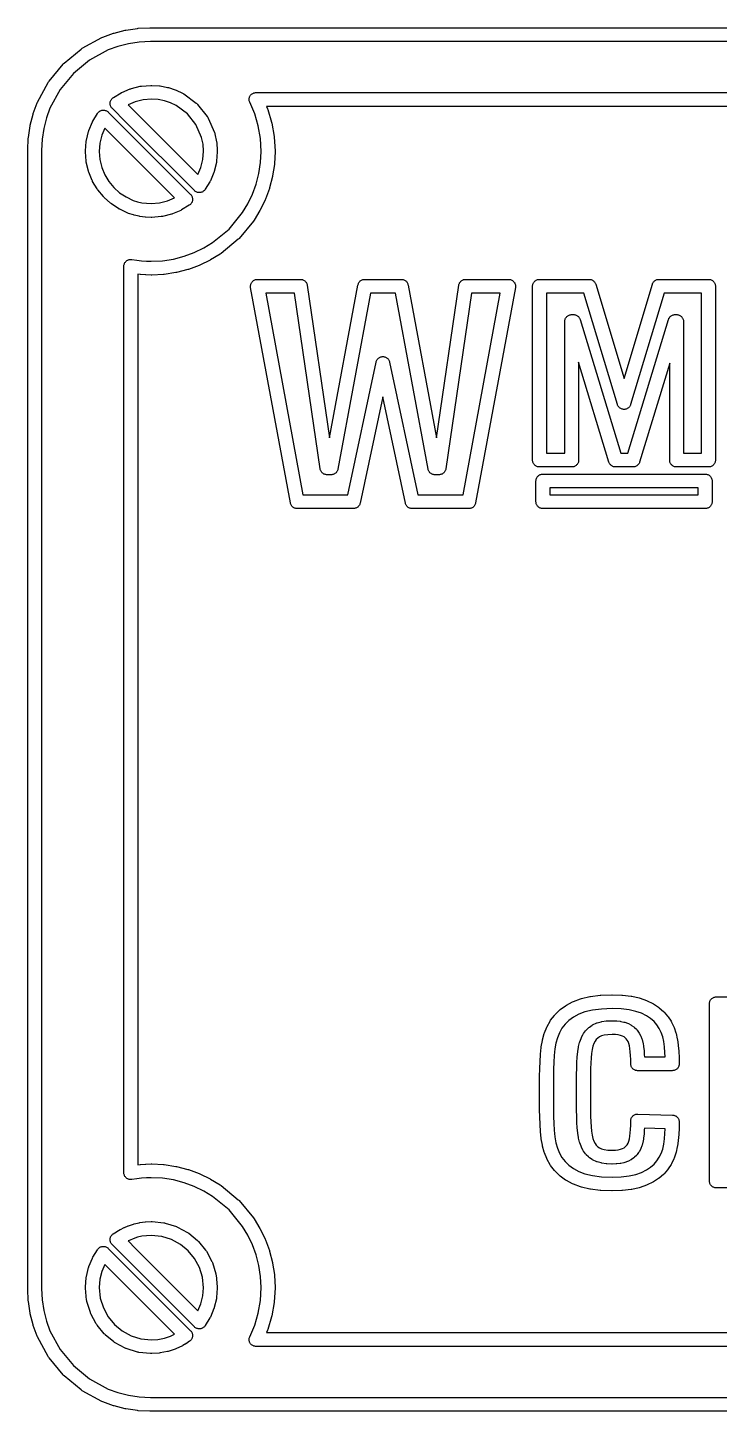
# Model space of a CAD drawing. Header units: millimetres. Extents: x 6 to 94, y 7.6 to 47.4.
# Drawn here: x 6 to 25.94, y 7.55 to 47.45 of the extents above; entities that cross this region are included whole.
import ezdxf

# ---------------------------------------------------------------- set-up
doc = ezdxf.new("R2010")
doc.units = ezdxf.units.MM

msp = doc.modelspace()

# ---------------------------------------------------------------- linework, layer by layer
for points in [[(90.463, 7.554), (9.537, 7.554), (9.527, 7.554), (9.186, 7.571), (9.166, 7.573), (8.834, 7.624), (8.815, 7.628), (8.495, 7.71), (8.476, 7.716), (8.169, 7.828), (8.143, 7.84), (7.576, 8.148), (7.559, 8.158), (7.544, 8.169), (7.05, 8.577), (7.036, 8.59), (7.023, 8.604), (6.616, 9.098), (6.604, 9.113), (6.594, 9.13), (6.286, 9.697), (6.274, 9.723), (6.162, 10.03), (6.156, 10.049), (6.074, 10.369), (6.07, 10.388), (6.02, 10.72), (6.017, 10.74), (6, 11.081), (6, 11.091), (6, 43.909), (6, 43.919), (6.017, 44.26), (6.02, 44.28), (6.07, 44.612), (6.074, 44.631), (6.156, 44.951), (6.162, 44.97), (6.274, 45.277), (6.286, 45.303), (6.594, 45.87), (6.604, 45.887), (6.616, 45.902), (7.023, 46.396), (7.036, 46.41), (7.05, 46.423), (7.544, 46.831), (7.559, 46.842), (7.576, 46.852), (8.143, 47.16), (8.169, 47.172), (8.476, 47.284), (8.495, 47.29), (8.815, 47.372), (8.834, 47.376), (9.166, 47.427), (9.186, 47.429), (9.527, 47.446), (9.537, 47.446), (90.463, 47.446)], [(90.458, 47.048), (9.542, 47.048), (9.216, 47.031), (8.904, 46.984), (8.604, 46.907), (8.32, 46.803), (7.783, 46.511), (7.783, 46.511), (7.318, 46.128), (6.935, 45.664), (6.643, 45.126), (6.54, 44.843), (6.462, 44.542), (6.415, 44.23), (6.398, 43.904), (6.398, 11.096), (6.415, 10.77), (6.462, 10.458), (6.54, 10.157), (6.643, 9.874), (6.935, 9.336), (7.318, 8.872), (7.783, 8.489), (8.32, 8.197), (8.604, 8.093), (8.904, 8.016), (9.216, 7.969), (9.542, 7.952), (90.458, 7.952)], [(87.415, 9.426), (12.585, 9.426), (12.565, 9.427), (12.546, 9.43), (12.526, 9.435), (12.508, 9.442), (12.49, 9.45), (12.473, 9.46), (12.458, 9.472), (12.443, 9.485), (12.43, 9.5), (12.418, 9.516), (12.408, 9.533), (12.4, 9.551), (12.394, 9.569), (12.389, 9.588), (12.386, 9.608), (12.386, 9.627), (12.387, 9.647), (12.39, 9.667), (12.395, 9.686), (12.402, 9.704), (12.546, 10.041), (12.649, 10.386), (12.713, 10.746), (12.735, 11.121), (12.718, 11.444), (12.67, 11.759), (12.67, 11.759), (12.592, 12.062), (12.486, 12.353), (12.352, 12.63), (12.196, 12.887), (11.806, 13.36), (11.334, 13.75), (11.076, 13.906), (10.8, 14.04), (10.509, 14.146), (10.205, 14.224), (9.89, 14.272), (9.563, 14.289), (9.424, 14.286), (9.283, 14.276), (9.145, 14.261), (9.004, 14.238), (8.985, 14.236), (8.966, 14.236), (8.947, 14.237), (8.928, 14.241), (8.91, 14.246), (8.892, 14.253), (8.875, 14.261), (8.858, 14.271), (8.843, 14.283), (8.829, 14.296), (8.817, 14.311), (8.806, 14.326), (8.796, 14.343), (8.788, 14.36), (8.782, 14.378), (8.777, 14.397), (8.774, 14.416), (8.773, 14.435), (8.773, 40.565), (8.774, 40.584), (8.777, 40.603), (8.782, 40.622), (8.788, 40.64), (8.796, 40.657), (8.806, 40.674), (8.817, 40.689), (8.829, 40.704), (8.843, 40.717), (8.858, 40.729), (8.875, 40.739), (8.892, 40.747), (8.91, 40.754), (8.928, 40.759), (8.947, 40.763), (8.966, 40.764), (8.985, 40.764), (9.004, 40.762), (9.145, 40.739), (9.283, 40.724), (9.424, 40.714), (9.563, 40.711), (9.89, 40.728), (10.205, 40.776), (10.509, 40.854), (10.8, 40.96), (11.076, 41.094), (11.334, 41.25), (11.806, 41.64), (12.196, 42.113), (12.352, 42.37), (12.486, 42.647), (12.592, 42.938), (12.67, 43.241), (12.718, 43.556), (12.735, 43.879), (12.713, 44.254), (12.649, 44.614), (12.546, 44.959), (12.402, 45.296), (12.395, 45.314), (12.39, 45.333), (12.387, 45.353), (12.386, 45.373), (12.386, 45.392), (12.389, 45.412), (12.394, 45.431), (12.4, 45.449), (12.408, 45.467), (12.418, 45.484), (12.43, 45.5), (12.443, 45.515), (12.458, 45.528), (12.473, 45.54), (12.49, 45.55), (12.508, 45.558), (12.526, 45.565), (12.546, 45.57), (12.565, 45.573), (12.585, 45.574), (87.415, 45.574)], [(87.113, 45.175), (12.887, 45.175), (12.917, 45.105), (12.925, 45.083), (13.034, 44.717), (13.039, 44.694), (13.107, 44.311), (13.11, 44.288), (13.133, 43.892), (13.133, 43.87), (13.116, 43.526), (13.114, 43.506), (13.062, 43.171), (13.058, 43.152), (12.976, 42.829), (12.97, 42.81), (12.856, 42.501), (12.849, 42.483), (12.707, 42.188), (12.698, 42.171), (12.529, 41.894), (12.513, 41.87), (12.101, 41.372), (12.088, 41.358), (12.074, 41.345), (11.576, 40.934), (11.553, 40.917), (11.275, 40.748), (11.258, 40.739), (10.964, 40.597), (10.946, 40.59), (10.636, 40.477), (10.617, 40.471), (10.294, 40.388), (10.275, 40.384), (9.94, 40.333), (9.92, 40.331), (9.576, 40.313), (9.562, 40.313), (9.41, 40.316), (9.402, 40.317), (9.252, 40.327), (9.243, 40.328), (9.172, 40.336), (9.172, 14.664), (9.243, 14.672), (9.252, 14.673), (9.402, 14.683), (9.41, 14.684), (9.562, 14.687), (9.576, 14.687), (9.576, 14.687), (9.92, 14.669), (9.94, 14.667), (10.275, 14.616), (10.294, 14.612), (10.617, 14.529), (10.636, 14.523), (10.946, 14.41), (10.964, 14.403), (11.258, 14.261), (11.275, 14.252), (11.553, 14.083), (11.576, 14.066), (12.074, 13.655), (12.088, 13.642), (12.101, 13.628), (12.513, 13.13), (12.529, 13.106), (12.698, 12.829), (12.707, 12.812), (12.849, 12.517), (12.856, 12.499), (12.97, 12.19), (12.976, 12.171), (13.058, 11.848), (13.062, 11.829), (13.114, 11.494), (13.116, 11.474), (13.133, 11.13), (13.133, 11.108), (13.11, 10.712), (13.107, 10.689), (13.039, 10.306), (13.034, 10.283), (12.925, 9.917), (12.917, 9.895), (12.887, 9.825), (87.113, 9.825)], [(26.915, 13.997), (25.857, 13.997), (25.838, 13.998), (25.818, 14.001), (25.799, 14.005), (25.781, 14.012), (25.763, 14.02), (25.747, 14.03), (25.731, 14.042), (25.716, 14.055), (25.703, 14.07), (25.692, 14.085), (25.682, 14.102), (25.673, 14.12), (25.667, 14.138), (25.662, 14.157), (25.659, 14.176), (25.658, 14.196), (25.658, 19.303), (25.659, 19.323), (25.662, 19.342), (25.667, 19.361), (25.673, 19.38), (25.682, 19.397), (25.692, 19.414), (25.703, 19.43), (25.716, 19.444), (25.731, 19.457), (25.747, 19.469), (25.763, 19.479), (25.781, 19.487), (25.799, 19.494), (25.818, 19.499), (25.838, 19.502), (25.857, 19.503), (26.915, 19.503)]]:
    msp.add_lwpolyline(points)
for points in [[(11.191, 44.87), (11.2, 44.855), (11.207, 44.839), (11.388, 44.424), (11.395, 44.405), (11.401, 44.385), (11.448, 44.158), (11.452, 44.131), (11.469, 43.894), (11.469, 43.879), (11.468, 43.864), (11.447, 43.593), (11.445, 43.577), (11.442, 43.561), (11.378, 43.304), (11.374, 43.289), (11.369, 43.274), (11.268, 43.033), (11.262, 43.02), (11.254, 43.006), (11.119, 42.786), (11.108, 42.769), (11.095, 42.754), (11.081, 42.74), (11.065, 42.728), (11.048, 42.717), (11.031, 42.708), (11.012, 42.7), (10.993, 42.695), (10.973, 42.692), (10.953, 42.69), (10.933, 42.691), (10.913, 42.694), (10.894, 42.698), (10.875, 42.705), (10.857, 42.713), (10.84, 42.723), (10.823, 42.735), (10.809, 42.749), (8.835, 44.722), (8.436, 45.122), (8.422, 45.136), (8.41, 45.153), (8.4, 45.17), (8.392, 45.188), (8.385, 45.207), (8.381, 45.226), (8.378, 45.246), (8.377, 45.266), (8.379, 45.286), (8.382, 45.306), (8.387, 45.325), (8.395, 45.343), (8.404, 45.361), (8.414, 45.378), (8.427, 45.394), (8.441, 45.408), (8.456, 45.421), (8.473, 45.432), (8.693, 45.567), (8.706, 45.574), (8.72, 45.581), (8.96, 45.682), (8.975, 45.687), (8.99, 45.691), (9.247, 45.755), (9.263, 45.758), (9.279, 45.76), (9.55, 45.781), (9.579, 45.782), (9.797, 45.768), (9.822, 45.765), (10.032, 45.724), (10.057, 45.718), (10.257, 45.652), (10.28, 45.643), (10.468, 45.555), (10.485, 45.546), (10.502, 45.535), (10.863, 45.269), (10.876, 45.258), (10.889, 45.246), (10.9, 45.233), (11.18, 44.884), (11.191, 44.87)], [(11.056, 44.09), (11.015, 44.283), (10.853, 44.656), (10.606, 44.964), (10.281, 45.203), (10.121, 45.278), (9.945, 45.336), (9.759, 45.371), (9.568, 45.383), (9.327, 45.364), (9.1, 45.308), (8.897, 45.223), (9.117, 45.004), (10.91, 43.21), (10.995, 43.414), (11.051, 43.641), (11.07, 43.881), (11.056, 44.09)], [(7.764, 44.486), (7.865, 44.727), (7.872, 44.741), (7.879, 44.754), (8.014, 44.975), (8.025, 44.991), (8.038, 45.006), (8.052, 45.02), (8.068, 45.033), (8.085, 45.044), (8.103, 45.053), (8.121, 45.06), (8.14, 45.065), (8.16, 45.068), (8.18, 45.07), (8.2, 45.069), (8.22, 45.067), (8.239, 45.062), (8.258, 45.055), (8.276, 45.047), (8.294, 45.037), (8.31, 45.025), (8.325, 45.012), (9.113, 44.223), (10.698, 42.637), (10.711, 42.623), (10.723, 42.607), (10.733, 42.589), (10.741, 42.571), (10.748, 42.552), (10.752, 42.533), (10.755, 42.513), (10.756, 42.493), (10.754, 42.473), (10.751, 42.453), (10.746, 42.434), (10.739, 42.416), (10.729, 42.398), (10.719, 42.381), (10.706, 42.365), (10.692, 42.351), (10.677, 42.338), (10.661, 42.327), (10.44, 42.192), (10.427, 42.185), (10.413, 42.178), (10.172, 42.078), (10.158, 42.072), (10.143, 42.068), (9.885, 42.005), (9.87, 42.001), (9.854, 42), (9.582, 41.978), (9.557, 41.977), (9.402, 41.984), (9.385, 41.986), (9.234, 42.006), (9.216, 42.009), (9.07, 42.043), (9.053, 42.047), (8.911, 42.093), (8.889, 42.102), (8.655, 42.21), (8.642, 42.217), (8.629, 42.225), (8.417, 42.365), (8.404, 42.374), (8.393, 42.383), (8.204, 42.554), (8.194, 42.564), (8.184, 42.575), (8.022, 42.771), (8.013, 42.783), (8.005, 42.795), (7.873, 43.015), (7.866, 43.028), (7.859, 43.042), (7.761, 43.28), (7.756, 43.295), (7.752, 43.31), (7.691, 43.565), (7.688, 43.58), (7.686, 43.596), (7.665, 43.865), (7.664, 43.88), (7.665, 43.896), (7.687, 44.167), (7.688, 44.183), (7.692, 44.199), (7.755, 44.457), (7.759, 44.471), (7.764, 44.486)], [(8.649, 42.689), (8.836, 42.565), (9.045, 42.468), (9.167, 42.429), (9.296, 42.4), (9.429, 42.382), (9.563, 42.376), (9.806, 42.395), (10.033, 42.451), (10.236, 42.536), (8.832, 43.941), (8.223, 44.55), (8.138, 44.347), (8.082, 44.12), (8.063, 43.88), (8.082, 43.643), (8.136, 43.417), (8.222, 43.207), (8.338, 43.013), (8.481, 42.84), (8.649, 42.689)], [(15.565, 40.116), (15.578, 40.13), (15.592, 40.144), (15.608, 40.156), (15.625, 40.166), (15.643, 40.174), (15.661, 40.181), (15.68, 40.186), (15.7, 40.189), (15.72, 40.19), (16.774, 40.19), (16.793, 40.189), (16.813, 40.186), (16.832, 40.181), (16.85, 40.174), (16.868, 40.166), (16.885, 40.156), (16.901, 40.144), (16.915, 40.13), (16.929, 40.116), (16.94, 40.1), (16.95, 40.083), (16.958, 40.065), (16.965, 40.046), (16.969, 40.027), (17.786, 35.617), (18.431, 40.02), (18.435, 40.038), (18.44, 40.056), (18.448, 40.074), (18.456, 40.091), (18.467, 40.107), (18.478, 40.121), (18.491, 40.135), (18.506, 40.147), (18.521, 40.158), (18.537, 40.168), (18.555, 40.176), (18.572, 40.182), (18.591, 40.186), (18.61, 40.189), (18.628, 40.19), (19.868, 40.19), (19.887, 40.189), (19.906, 40.186), (19.925, 40.181), (19.943, 40.175), (19.961, 40.167), (19.978, 40.157), (19.993, 40.145), (20.008, 40.132), (20.021, 40.118), (20.033, 40.103), (20.043, 40.086), (20.051, 40.069), (20.058, 40.05), (20.063, 40.032), (20.066, 40.013), (20.067, 39.993), (20.066, 39.974), (20.064, 39.955), (18.917, 33.743), (18.912, 33.724), (18.906, 33.705), (18.898, 33.687), (18.888, 33.67), (18.876, 33.654), (18.863, 33.64), (18.849, 33.626), (18.833, 33.615), (18.816, 33.604), (18.798, 33.596), (18.78, 33.589), (18.76, 33.584), (18.741, 33.581), (18.721, 33.58), (17.086, 33.58), (17.066, 33.581), (17.047, 33.584), (17.028, 33.589), (17.01, 33.595), (16.992, 33.603), (16.976, 33.613), (16.96, 33.625), (16.946, 33.638), (16.933, 33.652), (16.921, 33.667), (16.911, 33.684), (16.902, 33.701), (16.896, 33.719), (16.891, 33.738), (16.241, 36.806), (15.586, 33.738), (15.581, 33.719), (15.574, 33.701), (15.565, 33.684), (15.555, 33.667), (15.544, 33.652), (15.531, 33.637), (15.516, 33.625), (15.5, 33.613), (15.484, 33.603), (15.466, 33.595), (15.448, 33.589), (15.429, 33.584), (15.41, 33.581), (15.391, 33.58), (13.772, 33.58), (13.752, 33.581), (13.733, 33.584), (13.714, 33.589), (13.695, 33.596), (13.677, 33.604), (13.661, 33.615), (13.645, 33.626), (13.63, 33.64), (13.617, 33.654), (13.605, 33.67), (13.596, 33.687), (13.587, 33.705), (13.581, 33.724), (13.576, 33.743), (12.43, 39.955), (12.427, 39.974), (12.426, 39.993), (12.428, 40.013), (12.431, 40.032), (12.435, 40.05), (12.442, 40.069), (12.451, 40.086), (12.461, 40.103), (12.472, 40.118), (12.486, 40.132), (12.5, 40.145), (12.516, 40.157), (12.532, 40.167), (12.55, 40.175), (12.568, 40.181), (12.587, 40.186), (12.606, 40.189), (12.625, 40.19), (13.865, 40.19), (13.884, 40.189), (13.902, 40.186), (13.921, 40.182), (13.939, 40.176), (13.956, 40.168), (13.972, 40.158), (13.988, 40.147), (14.002, 40.135), (14.015, 40.121), (14.027, 40.107), (14.037, 40.091), (14.046, 40.074), (14.053, 40.056), (14.058, 40.038), (14.062, 40.02), (14.707, 35.617), (15.524, 40.027), (15.528, 40.046), (15.535, 40.065), (15.543, 40.083), (15.553, 40.1), (15.565, 40.116)], [(21.864, 34.885), (21.854, 34.868), (21.842, 34.853), (21.829, 34.838), (21.815, 34.825), (21.799, 34.813), (21.782, 34.803), (21.765, 34.795), (21.746, 34.788), (21.727, 34.784), (21.708, 34.781), (21.688, 34.78), (20.759, 34.78), (20.74, 34.781), (20.72, 34.784), (20.701, 34.788), (20.683, 34.795), (20.665, 34.803), (20.649, 34.813), (20.633, 34.825), (20.618, 34.838), (20.605, 34.853), (20.594, 34.868), (20.584, 34.885), (20.575, 34.903), (20.569, 34.921), (20.564, 34.94), (20.561, 34.959), (20.56, 34.979), (20.56, 39.991), (20.561, 40.01), (20.564, 40.03), (20.569, 40.049), (20.575, 40.067), (20.584, 40.085), (20.594, 40.101), (20.605, 40.117), (20.618, 40.132), (20.633, 40.145), (20.649, 40.156), (20.665, 40.166), (20.683, 40.175), (20.701, 40.181), (20.72, 40.186), (20.74, 40.189), (20.759, 40.19), (22.189, 40.19), (22.208, 40.189), (22.228, 40.186), (22.247, 40.181), (22.265, 40.175), (22.283, 40.166), (22.299, 40.156), (22.315, 40.144), (22.33, 40.131), (22.343, 40.117), (22.354, 40.101), (22.364, 40.084), (22.373, 40.067), (22.379, 40.048), (23.197, 37.331), (24.014, 40.048), (24.02, 40.067), (24.029, 40.084), (24.039, 40.101), (24.05, 40.117), (24.063, 40.131), (24.078, 40.144), (24.094, 40.156), (24.11, 40.166), (24.128, 40.175), (24.146, 40.181), (24.165, 40.186), (24.185, 40.189), (24.204, 40.19), (25.634, 40.19), (25.653, 40.189), (25.673, 40.186), (25.692, 40.181), (25.71, 40.175), (25.728, 40.166), (25.745, 40.156), (25.76, 40.145), (25.775, 40.132), (25.788, 40.117), (25.799, 40.101), (25.809, 40.085), (25.818, 40.067), (25.824, 40.049), (25.829, 40.03), (25.832, 40.01), (25.833, 39.991), (25.833, 34.979), (25.832, 34.959), (25.829, 34.94), (25.824, 34.921), (25.818, 34.903), (25.809, 34.885), (25.799, 34.868), (25.788, 34.853), (25.775, 34.838), (25.76, 34.825), (25.745, 34.813), (25.728, 34.803), (25.71, 34.795), (25.692, 34.788), (25.673, 34.784), (25.653, 34.781), (25.634, 34.78), (24.712, 34.78), (24.692, 34.781), (24.673, 34.784), (24.654, 34.788), (24.636, 34.795), (24.618, 34.803), (24.601, 34.813), (24.586, 34.825), (24.571, 34.838), (24.558, 34.853), (24.546, 34.868), (24.536, 34.885), (24.528, 34.903), (24.521, 34.921), (24.517, 34.94), (24.514, 34.959), (24.513, 34.979), (24.513, 37.776), (23.644, 34.921), (23.638, 34.903), (23.629, 34.885), (23.619, 34.868), (23.608, 34.853), (23.595, 34.838), (23.58, 34.825), (23.564, 34.813), (23.548, 34.803), (23.53, 34.795), (23.512, 34.788), (23.493, 34.784), (23.473, 34.781), (23.454, 34.78), (22.954, 34.78), (22.934, 34.781), (22.915, 34.784), (22.896, 34.788), (22.877, 34.795), (22.86, 34.803), (22.843, 34.813), (22.827, 34.825), (22.813, 34.838), (22.8, 34.853), (22.788, 34.868), (22.778, 34.885), (22.77, 34.903), (22.763, 34.921), (21.887, 37.8), (21.887, 34.979), (21.887, 34.959), (21.884, 34.94), (21.879, 34.921), (21.872, 34.903), (21.864, 34.885)], [(18.011, 34.625), (17.998, 34.611), (17.984, 34.599), (17.969, 34.588), (17.952, 34.578), (17.935, 34.571), (17.917, 34.564), (17.899, 34.56), (17.88, 34.557), (17.861, 34.556), (17.743, 34.556), (17.724, 34.557), (17.704, 34.56), (17.685, 34.565), (17.666, 34.572), (17.649, 34.58), (17.632, 34.591), (17.616, 34.602), (17.601, 34.616), (17.588, 34.63), (17.577, 34.646), (17.567, 34.663), (17.558, 34.681), (17.552, 34.7), (17.547, 34.719), (16.608, 39.792), (15.885, 39.792), (14.946, 34.719), (14.941, 34.7), (14.935, 34.681), (14.927, 34.663), (14.917, 34.646), (14.905, 34.63), (14.892, 34.616), (14.877, 34.602), (14.862, 34.591), (14.845, 34.58), (14.827, 34.572), (14.808, 34.565), (14.789, 34.56), (14.77, 34.557), (14.75, 34.556), (14.632, 34.556), (14.613, 34.557), (14.594, 34.56), (14.576, 34.564), (14.558, 34.571), (14.541, 34.578), (14.525, 34.588), (14.509, 34.599), (14.495, 34.611), (14.482, 34.625), (14.47, 34.64), (14.46, 34.656), (14.451, 34.672), (14.444, 34.69), (14.439, 34.708), (14.435, 34.727), (13.693, 39.792), (12.865, 39.792), (13.938, 33.979), (15.23, 33.979), (16.048, 37.805), (16.053, 37.824), (16.059, 37.842), (16.068, 37.859), (16.078, 37.876), (16.09, 37.891), (16.103, 37.905), (16.117, 37.918), (16.133, 37.93), (16.15, 37.94), (16.167, 37.948), (16.185, 37.954), (16.204, 37.959), (16.223, 37.962), (16.243, 37.963), (16.262, 37.962), (16.281, 37.959), (16.3, 37.954), (16.318, 37.948), (16.336, 37.939), (16.352, 37.93), (16.368, 37.918), (16.382, 37.905), (16.395, 37.891), (16.407, 37.876), (16.417, 37.859), (16.426, 37.842), (16.432, 37.823), (16.437, 37.805), (17.247, 33.979), (18.556, 33.979), (19.629, 39.792), (18.801, 39.792), (18.058, 34.727), (18.055, 34.708), (18.049, 34.69), (18.042, 34.672), (18.033, 34.656), (18.023, 34.64), (18.011, 34.625)], [(23.323, 36.486), (23.307, 36.475), (23.291, 36.464), (23.273, 36.456), (23.254, 36.45), (23.235, 36.445), (23.216, 36.442), (23.197, 36.441), (23.177, 36.442), (23.158, 36.445), (23.139, 36.45), (23.12, 36.456), (23.103, 36.464), (23.086, 36.475), (23.07, 36.486), (23.056, 36.499), (23.042, 36.514), (23.031, 36.53), (23.021, 36.546), (23.012, 36.564), (23.006, 36.583), (22.041, 39.792), (20.958, 39.792), (20.958, 35.178), (21.489, 35.178), (21.489, 38.974), (21.49, 38.994), (21.493, 39.013), (21.498, 39.032), (21.504, 39.05), (21.513, 39.068), (21.523, 39.085), (21.534, 39.1), (21.548, 39.115), (21.562, 39.128), (21.578, 39.14), (21.595, 39.15), (21.612, 39.158), (21.631, 39.165), (21.65, 39.169), (21.669, 39.172), (21.688, 39.173), (21.738, 39.173), (21.758, 39.172), (21.777, 39.169), (21.796, 39.165), (21.815, 39.158), (21.832, 39.15), (21.849, 39.14), (21.865, 39.128), (21.879, 39.115), (21.892, 39.1), (21.904, 39.085), (21.914, 39.068), (21.922, 39.05), (21.929, 39.032), (23.101, 35.178), (23.306, 35.178), (24.478, 39.032), (24.485, 39.05), (24.493, 39.068), (24.503, 39.085), (24.515, 39.1), (24.528, 39.115), (24.543, 39.128), (24.558, 39.14), (24.575, 39.15), (24.593, 39.158), (24.611, 39.165), (24.63, 39.169), (24.649, 39.172), (24.669, 39.173), (24.712, 39.173), (24.731, 39.172), (24.751, 39.169), (24.77, 39.165), (24.788, 39.158), (24.806, 39.15), (24.822, 39.14), (24.838, 39.128), (24.853, 39.115), (24.866, 39.1), (24.877, 39.085), (24.887, 39.068), (24.896, 39.05), (24.902, 39.032), (24.907, 39.013), (24.91, 38.994), (24.911, 38.974), (24.911, 35.178), (25.435, 35.178), (25.435, 39.792), (24.352, 39.792), (23.387, 36.583), (23.381, 36.564), (23.372, 36.546), (23.362, 36.53), (23.351, 36.514), (23.338, 36.499), (23.323, 36.486)], [(20.681, 34.47), (20.692, 34.487), (20.703, 34.503), (20.716, 34.517), (20.731, 34.53), (20.746, 34.542), (20.763, 34.552), (20.781, 34.56), (20.799, 34.567), (20.818, 34.572), (20.838, 34.575), (20.857, 34.576), (25.536, 34.576), (25.556, 34.575), (25.575, 34.572), (25.594, 34.567), (25.612, 34.56), (25.63, 34.552), (25.647, 34.542), (25.662, 34.53), (25.677, 34.517), (25.69, 34.503), (25.702, 34.487), (25.712, 34.47), (25.72, 34.453), (25.727, 34.434), (25.731, 34.415), (25.734, 34.396), (25.735, 34.377), (25.735, 33.779), (25.734, 33.76), (25.731, 33.741), (25.727, 33.722), (25.72, 33.703), (25.712, 33.686), (25.702, 33.669), (25.69, 33.653), (25.677, 33.639), (25.662, 33.626), (25.647, 33.614), (25.63, 33.604), (25.612, 33.595), (25.594, 33.589), (25.575, 33.584), (25.556, 33.581), (25.536, 33.58), (20.857, 33.58), (20.838, 33.581), (20.818, 33.584), (20.799, 33.589), (20.781, 33.595), (20.763, 33.604), (20.746, 33.614), (20.731, 33.626), (20.716, 33.639), (20.703, 33.653), (20.692, 33.669), (20.681, 33.686), (20.673, 33.703), (20.667, 33.722), (20.662, 33.741), (20.659, 33.76), (20.658, 33.779), (20.658, 34.377), (20.659, 34.396), (20.662, 34.415), (20.667, 34.434), (20.673, 34.453), (20.681, 34.47)], [(25.337, 34.177), (21.056, 34.177), (21.056, 33.979), (25.337, 33.979), (25.337, 34.177)], [(24.757, 15.358), (24.735, 15.194), (24.732, 15.179), (24.698, 15.022), (24.692, 15), (24.642, 14.852), (24.633, 14.83), (24.566, 14.692), (24.554, 14.67), (24.471, 14.543), (24.454, 14.521), (24.353, 14.405), (24.333, 14.385), (24.211, 14.28), (24.191, 14.265), (24.049, 14.172), (24.029, 14.161), (23.868, 14.08), (23.845, 14.07), (23.658, 14.005), (23.634, 13.998), (23.418, 13.951), (23.398, 13.948), (23.151, 13.92), (23.136, 13.919), (22.859, 13.909), (22.845, 13.909), (22.528, 13.921), (22.511, 13.922), (22.231, 13.955), (22.21, 13.959), (21.967, 14.015), (21.941, 14.023), (21.735, 14.101), (21.709, 14.113), (21.533, 14.209), (21.512, 14.223), (21.359, 14.334), (21.337, 14.352), (21.207, 14.478), (21.197, 14.489), (21.187, 14.501), (21.081, 14.641), (21.066, 14.664), (20.98, 14.818), (20.97, 14.839), (20.902, 15.004), (20.895, 15.026), (20.845, 15.202), (20.841, 15.224), (20.81, 15.411), (20.808, 15.424), (20.789, 15.62), (20.788, 15.626), (20.775, 15.826), (20.774, 15.831), (20.766, 16.036), (20.766, 16.042), (20.763, 16.251), (20.763, 16.254), (20.763, 17.217), (20.763, 17.219), (20.766, 17.428), (20.766, 17.434), (20.774, 17.639), (20.775, 17.644), (20.788, 17.844), (20.789, 17.85), (20.808, 18.046), (20.81, 18.059), (20.841, 18.247), (20.845, 18.268), (20.895, 18.444), (20.902, 18.466), (20.97, 18.631), (20.98, 18.652), (21.066, 18.806), (21.081, 18.829), (21.187, 18.969), (21.197, 18.981), (21.207, 18.992), (21.337, 19.118), (21.359, 19.136), (21.512, 19.247), (21.533, 19.261), (21.709, 19.358), (21.735, 19.369), (21.941, 19.447), (21.967, 19.455), (22.21, 19.511), (22.231, 19.515), (22.511, 19.548), (22.528, 19.55), (22.845, 19.561), (22.859, 19.561), (23.136, 19.551), (23.151, 19.55), (23.398, 19.522), (23.418, 19.519), (23.634, 19.472), (23.658, 19.466), (23.845, 19.4), (23.868, 19.39), (24.029, 19.31), (24.049, 19.298), (24.191, 19.205), (24.211, 19.19), (24.333, 19.085), (24.353, 19.065), (24.454, 18.949), (24.471, 18.927), (24.554, 18.8), (24.566, 18.778), (24.633, 18.641), (24.642, 18.618), (24.692, 18.471), (24.698, 18.448), (24.732, 18.291), (24.735, 18.276), (24.757, 18.112), (24.758, 18.104), (24.774, 17.937), (24.775, 17.929), (24.784, 17.759), (24.785, 17.751), (24.788, 17.578), (24.787, 17.558), (24.785, 17.539), (24.78, 17.519), (24.774, 17.501), (24.765, 17.483), (24.755, 17.466), (24.744, 17.45), (24.731, 17.435), (24.716, 17.421), (24.7, 17.409), (24.684, 17.399), (24.666, 17.391), (24.647, 17.384), (24.628, 17.379), (24.608, 17.376), (24.589, 17.375), (23.589, 17.375), (23.57, 17.376), (23.551, 17.379), (23.532, 17.384), (23.513, 17.39), (23.496, 17.398), (23.479, 17.408), (23.464, 17.42), (23.449, 17.433), (23.436, 17.447), (23.424, 17.462), (23.414, 17.479), (23.406, 17.496), (23.399, 17.515), (23.394, 17.533), (23.391, 17.552), (23.39, 17.572), (23.388, 17.699), (23.384, 17.815), (23.376, 17.92), (23.366, 18.013), (23.353, 18.092), (23.335, 18.159), (23.313, 18.214), (23.289, 18.259), (23.263, 18.294), (23.233, 18.324), (23.197, 18.35), (23.153, 18.372), (23.099, 18.391), (23.031, 18.405), (22.948, 18.415), (22.853, 18.418), (22.729, 18.413), (22.628, 18.399), (22.548, 18.376), (22.488, 18.349), (22.439, 18.315), (22.397, 18.274), (22.36, 18.223), (22.328, 18.159), (22.299, 18.079), (22.275, 17.983), (22.256, 17.871), (22.245, 17.742), (22.237, 17.596), (22.231, 17.434), (22.228, 17.259), (22.227, 17.07), (22.227, 16.429), (22.228, 16.241), (22.231, 16.066), (22.237, 15.904), (22.245, 15.757), (22.256, 15.629), (22.275, 15.517), (22.299, 15.42), (22.328, 15.34), (22.36, 15.277), (22.397, 15.226), (22.439, 15.184), (22.488, 15.15), (22.548, 15.123), (22.627, 15.101), (22.729, 15.086), (22.853, 15.081), (22.948, 15.084), (23.031, 15.094), (23.099, 15.109), (23.153, 15.128), (23.197, 15.15), (23.233, 15.175), (23.263, 15.205), (23.289, 15.241), (23.313, 15.285), (23.335, 15.341), (23.353, 15.407), (23.366, 15.486), (23.376, 15.579), (23.384, 15.684), (23.388, 15.8), (23.39, 15.928), (23.391, 15.947), (23.394, 15.967), (23.399, 15.986), (23.406, 16.004), (23.415, 16.022), (23.426, 16.039), (23.438, 16.055), (23.451, 16.069), (23.466, 16.082), (23.482, 16.093), (23.499, 16.103), (23.518, 16.111), (23.536, 16.117), (23.556, 16.121), (23.575, 16.124), (23.595, 16.124), (24.594, 16.095), (24.614, 16.094), (24.633, 16.09), (24.652, 16.085), (24.67, 16.078), (24.687, 16.069), (24.703, 16.059), (24.719, 16.047), (24.733, 16.033), (24.745, 16.019), (24.757, 16.003), (24.766, 15.986), (24.774, 15.968), (24.78, 15.95), (24.785, 15.931), (24.787, 15.912), (24.788, 15.892), (24.785, 15.719), (24.784, 15.711), (24.775, 15.541), (24.774, 15.533), (24.758, 15.366), (24.757, 15.358)], [(23.76, 15.424), (23.744, 15.33), (23.74, 15.312), (23.717, 15.227), (23.71, 15.206), (23.68, 15.13), (23.67, 15.107), (23.633, 15.039), (23.618, 15.015), (23.573, 14.955), (23.564, 14.943), (23.553, 14.932), (23.501, 14.88), (23.489, 14.87), (23.477, 14.86), (23.416, 14.817), (23.404, 14.809), (23.391, 14.802), (23.322, 14.766), (23.297, 14.756), (23.218, 14.729), (23.195, 14.722), (23.106, 14.703), (23.087, 14.7), (22.986, 14.688), (22.97, 14.687), (22.859, 14.683), (22.844, 14.683), (22.703, 14.689), (22.683, 14.691), (22.559, 14.708), (22.534, 14.714), (22.426, 14.743), (22.411, 14.748), (22.396, 14.754), (22.306, 14.796), (22.29, 14.804), (22.275, 14.813), (22.199, 14.866), (22.185, 14.877), (22.172, 14.888), (22.106, 14.953), (22.095, 14.965), (22.084, 14.978), (22.029, 15.055), (22.02, 15.068), (22.012, 15.082), (21.967, 15.171), (21.957, 15.194), (21.921, 15.295), (21.915, 15.314), (21.886, 15.428), (21.883, 15.444), (21.862, 15.571), (21.861, 15.585), (21.848, 15.724), (21.847, 15.732), (21.839, 15.885), (21.839, 15.888), (21.833, 16.053), (21.833, 16.056), (21.83, 16.234), (21.83, 16.237), (21.829, 16.427), (21.829, 16.429), (21.829, 17.071), (21.829, 17.072), (21.83, 17.263), (21.83, 17.265), (21.833, 17.443), (21.833, 17.446), (21.839, 17.611), (21.839, 17.615), (21.847, 17.767), (21.848, 17.775), (21.861, 17.914), (21.862, 17.928), (21.883, 18.055), (21.886, 18.071), (21.915, 18.185), (21.921, 18.204), (21.957, 18.305), (21.967, 18.329), (22.012, 18.417), (22.02, 18.431), (22.029, 18.444), (22.084, 18.521), (22.095, 18.534), (22.106, 18.546), (22.172, 18.611), (22.185, 18.623), (22.198, 18.633), (22.275, 18.686), (22.29, 18.696), (22.306, 18.704), (22.396, 18.745), (22.411, 18.751), (22.426, 18.756), (22.534, 18.786), (22.558, 18.791), (22.683, 18.809), (22.703, 18.811), (22.844, 18.816), (22.859, 18.817), (22.97, 18.813), (22.986, 18.811), (23.087, 18.8), (23.106, 18.797), (23.195, 18.777), (23.218, 18.771), (23.297, 18.744), (23.322, 18.733), (23.391, 18.698), (23.404, 18.69), (23.416, 18.682), (23.477, 18.639), (23.489, 18.629), (23.501, 18.619), (23.553, 18.568), (23.564, 18.556), (23.573, 18.544), (23.618, 18.484), (23.633, 18.46), (23.67, 18.392), (23.68, 18.37), (23.71, 18.293), (23.717, 18.273), (23.74, 18.187), (23.744, 18.169), (23.76, 18.075), (23.761, 18.063), (23.773, 17.96), (23.773, 17.952), (23.781, 17.84), (23.782, 17.834), (23.784, 17.773), (24.385, 17.773), (24.377, 17.903), (24.362, 18.062), (24.341, 18.215), (24.312, 18.353), (24.269, 18.478), (24.213, 18.593), (24.145, 18.698), (24.062, 18.793), (23.962, 18.88), (23.841, 18.959), (23.701, 19.029), (23.538, 19.086), (23.343, 19.128), (23.114, 19.154), (22.852, 19.163), (22.55, 19.152), (22.289, 19.121), (22.069, 19.07), (21.889, 19.002), (21.736, 18.918), (21.604, 18.822), (21.496, 18.717), (21.407, 18.6), (21.334, 18.469), (21.275, 18.326), (21.232, 18.171), (21.204, 18.001), (21.185, 17.814), (21.172, 17.62), (21.164, 17.421), (21.162, 17.215), (21.162, 16.255), (21.164, 16.05), (21.172, 15.85), (21.185, 15.656), (21.204, 15.47), (21.232, 15.299), (21.275, 15.144), (21.334, 15.001), (21.407, 14.871), (21.496, 14.753), (21.604, 14.648), (21.736, 14.552), (21.889, 14.468), (22.069, 14.4), (22.289, 14.35), (22.55, 14.318), (22.852, 14.308), (23.114, 14.317), (23.343, 14.343), (23.538, 14.385), (23.701, 14.442), (23.841, 14.512), (23.962, 14.591), (24.062, 14.677), (24.145, 14.772), (24.213, 14.877), (24.269, 14.992), (24.312, 15.117), (24.341, 15.256), (24.362, 15.408), (24.377, 15.567), (24.385, 15.703), (23.784, 15.72), (23.782, 15.666), (23.781, 15.659), (23.773, 15.547), (23.773, 15.54), (23.761, 15.437), (23.76, 15.424)], [(8.393, 12.427), (8.386, 12.446), (8.381, 12.464), (8.378, 12.484), (8.377, 12.503), (8.378, 12.523), (8.381, 12.542), (8.386, 12.561), (8.393, 12.58), (8.401, 12.597), (8.411, 12.614), (8.423, 12.63), (8.436, 12.644), (8.45, 12.657), (8.466, 12.669), (8.559, 12.731), (8.57, 12.738), (8.667, 12.794), (8.678, 12.8), (8.779, 12.851), (8.791, 12.856), (8.896, 12.9), (8.911, 12.905), (9.052, 12.952), (9.069, 12.957), (9.216, 12.99), (9.234, 12.994), (9.384, 13.014), (9.402, 13.016), (9.557, 13.023), (9.586, 13.022), (9.929, 12.987), (9.949, 12.984), (9.968, 12.979), (10.288, 12.88), (10.306, 12.873), (10.324, 12.865), (10.613, 12.707), (10.63, 12.697), (10.645, 12.686), (10.897, 12.478), (10.911, 12.465), (10.924, 12.451), (11.132, 12.199), (11.144, 12.183), (11.154, 12.167), (11.311, 11.878), (11.319, 11.86), (11.326, 11.842), (11.425, 11.522), (11.43, 11.503), (11.433, 11.483), (11.468, 11.14), (11.469, 11.122), (11.468, 11.104), (11.447, 10.833), (11.445, 10.817), (11.442, 10.801), (11.378, 10.543), (11.374, 10.529), (11.369, 10.514), (11.268, 10.273), (11.262, 10.259), (11.254, 10.246), (11.119, 10.025), (11.108, 10.009), (11.095, 9.994), (11.081, 9.98), (11.065, 9.967), (11.048, 9.956), (11.031, 9.947), (11.012, 9.94), (10.993, 9.935), (10.973, 9.932), (10.953, 9.93), (10.933, 9.931), (10.913, 9.933), (10.894, 9.938), (10.875, 9.945), (10.857, 9.953), (10.84, 9.963), (10.823, 9.975), (10.809, 9.988), (8.832, 11.966), (8.436, 12.362), (8.423, 12.377), (8.411, 12.393), (8.401, 12.409), (8.393, 12.427)], [(11.039, 11.423), (10.952, 11.705), (10.813, 11.96), (10.629, 12.183), (10.406, 12.367), (10.151, 12.505), (9.869, 12.593), (9.56, 12.624), (9.429, 12.618), (9.296, 12.6), (9.167, 12.571), (9.042, 12.529), (8.951, 12.492), (8.897, 12.465), (9.113, 12.248), (10.91, 10.45), (10.995, 10.653), (11.051, 10.88), (11.07, 11.118), (11.039, 11.423)], [(7.759, 11.712), (7.765, 11.726), (7.865, 11.967), (7.872, 11.981), (7.879, 11.994), (8.014, 12.214), (8.025, 12.231), (8.038, 12.246), (8.052, 12.26), (8.068, 12.273), (8.085, 12.283), (8.103, 12.292), (8.121, 12.3), (8.141, 12.305), (8.16, 12.308), (8.18, 12.31), (8.2, 12.309), (8.22, 12.306), (8.239, 12.302), (8.258, 12.295), (8.276, 12.287), (8.294, 12.277), (8.31, 12.265), (8.325, 12.251), (9.113, 11.463), (10.697, 9.878), (10.71, 9.864), (10.722, 9.849), (10.732, 9.832), (10.74, 9.815), (10.747, 9.797), (10.752, 9.778), (10.755, 9.759), (10.756, 9.74), (10.755, 9.72), (10.752, 9.701), (10.748, 9.682), (10.742, 9.664), (10.734, 9.647), (10.724, 9.63), (10.713, 9.614), (10.7, 9.6), (10.686, 9.586), (10.671, 9.575), (10.628, 9.544), (10.623, 9.541), (10.579, 9.512), (10.573, 9.509), (10.528, 9.481), (10.523, 9.478), (10.477, 9.452), (10.464, 9.445), (10.276, 9.357), (10.254, 9.348), (10.055, 9.283), (10.031, 9.276), (9.822, 9.236), (9.796, 9.232), (9.579, 9.218), (9.562, 9.218), (9.546, 9.219), (9.203, 9.254), (9.184, 9.257), (9.164, 9.262), (8.845, 9.361), (8.827, 9.368), (8.809, 9.376), (8.52, 9.533), (8.503, 9.543), (8.488, 9.555), (8.236, 9.763), (8.222, 9.776), (8.209, 9.79), (8.001, 10.042), (7.99, 10.057), (7.98, 10.074), (7.822, 10.363), (7.814, 10.38), (7.807, 10.399), (7.708, 10.718), (7.703, 10.737), (7.7, 10.757), (7.665, 11.1), (7.664, 11.118), (7.665, 11.136), (7.687, 11.408), (7.688, 11.423), (7.692, 11.439), (7.755, 11.697), (7.759, 11.712)], [(8.727, 9.874), (8.982, 9.735), (9.263, 9.648), (9.57, 9.617), (9.758, 9.629), (9.942, 9.665), (10.118, 9.723), (10.235, 9.778), (8.832, 11.181), (8.223, 11.79), (8.138, 11.587), (8.082, 11.36), (8.063, 11.122), (8.094, 10.817), (8.182, 10.536), (8.32, 10.281), (8.504, 10.058), (8.727, 9.874)]]:
    msp.add_lwpolyline(points, close=True)

doc.saveas('drawing.dxf')
